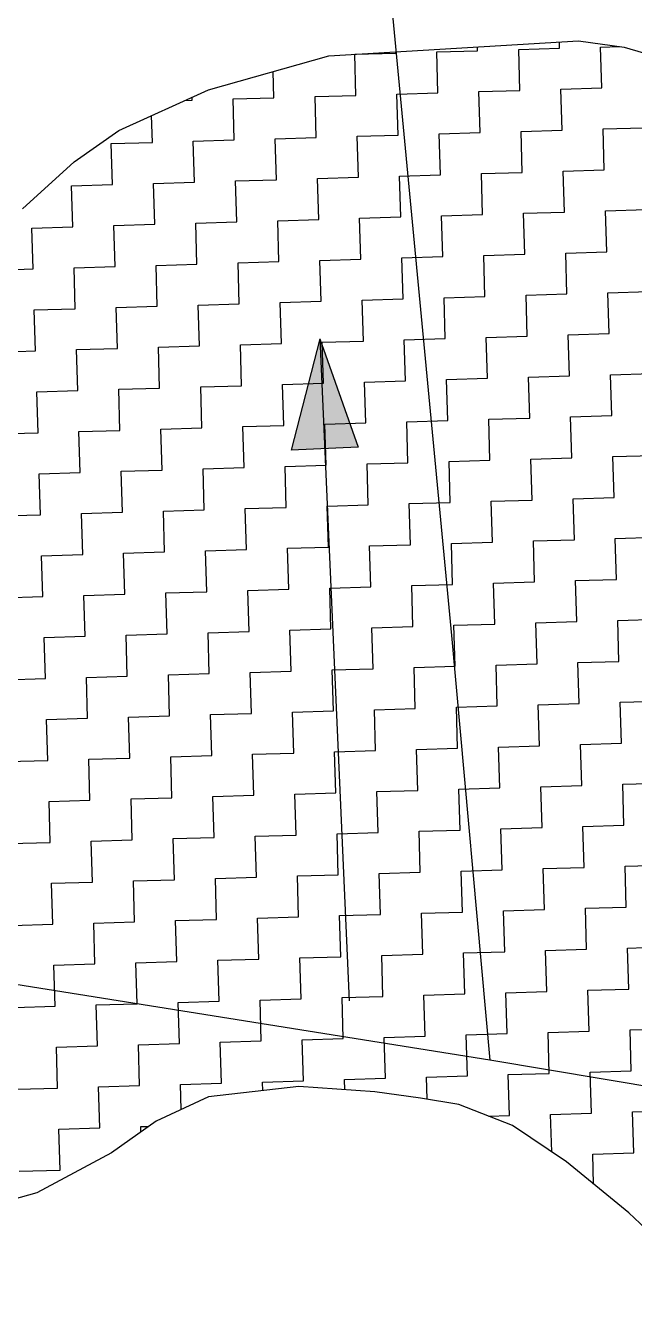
# Model space of a CAD drawing. Header units: metres. Extents: x 289662 to 290738, y 2016260 to 2018343.
# Drawn here: x 290044.1 to 290099.4, y 2016704 to 2016820.6 of the extents above; entities that cross this region are included whole.
import ezdxf

# ---------------------------------------------------------------- set-up
doc = ezdxf.new("R2010")
doc.units = ezdxf.units.M
doc.layers.add('POLY_HATCH', color=12, linetype='Continuous')
doc.layers.add('POLY_PARCEL', color=6, linetype='Continuous')

msp = doc.modelspace()

# ---------------------------------------------------------------- hatches: boundary and pattern name
h = msp.add_hatch(color=256)
h.paths.add_polyline_path([(290071.24, 2016782.12), (290074.3, 2016782.25), (290070.8, 2016792.11)])
h.paths.add_polyline_path([(290070.8, 2016792.11), (290068.19, 2016781.98), (290071.24, 2016782.12)])

# ---------------------------------------------------------------- linework, layer by layer
for points in [[(290070.8, 2016792.11), (290068.19, 2016781.98)], [(290070.8, 2016792.11), (290073.47, 2016731.93)], [(290070.8, 2016792.11), (290074.3, 2016782.25)], [(290074.3, 2016782.25), (290068.19, 2016781.98)]]:
    msp.add_lwpolyline(points)
at = {"layer": 'POLY_HATCH'}
for p, q in [((290071.62, 2016817.82), (290094.3, 2016819.18)), ((290094.3, 2016819.18), (290098.45, 2016818.62)), ((290098.45, 2016818.62), (290104.7, 2016816.74)), ((290060.69, 2016814.74), (290071.62, 2016817.82)), ((290052.54, 2016811.05), (290060.69, 2016814.74)), ((290048.49, 2016808.18), (290052.54, 2016811.05)), ((290043.8, 2016803.91), (290048.49, 2016808.18)), ((290068.91, 2016724.14), (290060.68, 2016723.2)), ((290075.81, 2016723.66), (290068.91, 2016724.14)), ((290079.96, 2016723.09), (290075.81, 2016723.66)), ((290060.68, 2016723.2), (290055.92, 2016721)), ((290083.42, 2016722.51), (290079.96, 2016723.09)), ((290088.3, 2016720.59), (290083.42, 2016722.51)), ((290055.92, 2016721), (290051.88, 2016718.12)), ((290093.22, 2016717.3), (290088.3, 2016720.59)), ((290051.88, 2016718.12), (290045.1, 2016714.48)), ((290098.87, 2016712.65), (290093.22, 2016717.3)), ((290045.1, 2016714.48), (290039.64, 2016712.94)), ((290108.08, 2016703.98), (290098.87, 2016712.65))]:
    msp.add_line(p, q, dxfattribs=at)
at = {"layer": 'POLY_HATCH', "linetype": 'Continuous'}
for p, q in [((290092.59, 2016818.51), (290092.57, 2016819.08)), ((290073.98, 2016817.96), (290077.7, 2016818.07)), ((290074.09, 2016814.23), (290073.98, 2016817.96)), ((290077.7, 2016818.07), (290077.7, 2016818.18)), ((290081.42, 2016818.18), (290085.14, 2016818.29)), ((290081.53, 2016814.46), (290081.42, 2016818.18)), ((290085.14, 2016818.29), (290085.13, 2016818.63)), ((290088.87, 2016818.4), (290092.59, 2016818.51)), ((290088.98, 2016814.68), (290088.87, 2016818.4)), ((290096.31, 2016818.62), (290098.03, 2016818.68)), ((290096.42, 2016814.9), (290096.31, 2016818.62)), ((290066.64, 2016814.01), (290066.57, 2016816.39)), ((290077.81, 2016814.34), (290081.53, 2016814.46)), ((290085.26, 2016814.57), (290088.98, 2016814.68)), ((290085.37, 2016810.84), (290085.26, 2016814.57)), ((290092.7, 2016814.79), (290096.42, 2016814.9)), ((290092.81, 2016811.07), (290092.7, 2016814.79)), ((290058.55, 2016813.77), (290059.2, 2016813.79)), ((290059.2, 2016813.79), (290059.19, 2016814.06)), ((290062.92, 2016813.9), (290066.64, 2016814.01)), ((290063.03, 2016810.18), (290062.92, 2016813.9)), ((290070.37, 2016814.12), (290074.09, 2016814.23)), ((290070.48, 2016810.4), (290070.37, 2016814.12)), ((290077.92, 2016810.62), (290077.81, 2016814.34)), ((290055.59, 2016809.95), (290055.51, 2016812.4)), ((290089.09, 2016810.96), (290092.81, 2016811.07)), ((290089.2, 2016807.23), (290089.09, 2016810.96)), ((290096.54, 2016811.18), (290100.26, 2016811.29)), ((290096.65, 2016807.46), (290096.54, 2016811.18)), ((290051.86, 2016809.84), (290055.59, 2016809.95)), ((290051.97, 2016806.12), (290051.86, 2016809.84)), ((290059.31, 2016810.06), (290063.03, 2016810.18)), ((290059.42, 2016806.34), (290059.31, 2016810.06)), ((290066.75, 2016810.29), (290070.48, 2016810.4)), ((290066.87, 2016806.56), (290066.75, 2016810.29)), ((290074.2, 2016810.51), (290077.92, 2016810.62)), ((290074.31, 2016806.79), (290074.2, 2016810.51)), ((290081.64, 2016810.73), (290085.37, 2016810.84)), ((290081.76, 2016807.01), (290081.64, 2016810.73)), ((290092.92, 2016807.34), (290096.65, 2016807.46)), ((290055.7, 2016806.23), (290059.42, 2016806.34)), ((290063.14, 2016806.45), (290066.87, 2016806.56)), ((290063.25, 2016802.73), (290063.14, 2016806.45)), ((290070.59, 2016806.68), (290074.31, 2016806.79)), ((290070.7, 2016802.95), (290070.59, 2016806.68)), ((290078.03, 2016806.9), (290081.76, 2016807.01)), ((290078.15, 2016803.18), (290078.03, 2016806.9)), ((290085.48, 2016807.12), (290089.2, 2016807.23)), ((290085.59, 2016803.4), (290085.48, 2016807.12)), ((290093.04, 2016803.62), (290092.92, 2016807.34)), ((290048.25, 2016806.01), (290051.97, 2016806.12)), ((290048.36, 2016802.28), (290048.25, 2016806.01)), ((290055.81, 2016802.51), (290055.7, 2016806.23)), ((290066.98, 2016802.84), (290070.7, 2016802.95)), ((290067.09, 2016799.12), (290066.98, 2016802.84)), ((290074.42, 2016803.06), (290078.15, 2016803.18)), ((290074.53, 2016799.34), (290074.42, 2016803.06)), ((290081.87, 2016803.29), (290085.59, 2016803.4)), ((290081.98, 2016799.57), (290081.87, 2016803.29)), ((290089.31, 2016803.51), (290093.04, 2016803.62)), ((290089.42, 2016799.79), (290089.31, 2016803.51)), ((290096.76, 2016803.73), (290100.48, 2016803.85)), ((290096.87, 2016800.01), (290096.76, 2016803.73)), ((290044.64, 2016802.17), (290048.36, 2016802.28)), ((290044.75, 2016798.45), (290044.64, 2016802.17)), ((290052.09, 2016802.4), (290055.81, 2016802.51)), ((290052.2, 2016798.67), (290052.09, 2016802.4)), ((290059.53, 2016802.62), (290063.25, 2016802.73)), ((290059.64, 2016798.9), (290059.53, 2016802.62)), ((290070.81, 2016799.23), (290074.53, 2016799.34)), ((290078.26, 2016799.45), (290081.98, 2016799.57)), ((290078.37, 2016795.73), (290078.26, 2016799.45)), ((290085.7, 2016799.68), (290089.42, 2016799.79)), ((290085.81, 2016795.95), (290085.7, 2016799.68)), ((290093.15, 2016799.9), (290096.87, 2016800.01)), ((290093.26, 2016796.18), (290093.15, 2016799.9)), ((290041.03, 2016798.34), (290044.75, 2016798.45)), ((290048.48, 2016798.56), (290052.2, 2016798.67)), ((290048.59, 2016794.84), (290048.48, 2016798.56)), ((290055.92, 2016798.78), (290059.64, 2016798.9)), ((290056.03, 2016795.06), (290055.92, 2016798.78)), ((290063.37, 2016799.01), (290067.09, 2016799.12)), ((290063.48, 2016795.28), (290063.37, 2016799.01)), ((290070.92, 2016795.51), (290070.81, 2016799.23)), ((290082.09, 2016795.84), (290085.81, 2016795.95)), ((290082.2, 2016792.12), (290082.09, 2016795.84)), ((290089.54, 2016796.07), (290093.26, 2016796.18)), ((290089.65, 2016792.34), (290089.54, 2016796.07)), ((290096.98, 2016796.29), (290100.7, 2016796.4)), ((290097.09, 2016792.57), (290096.98, 2016796.29)), ((290044.86, 2016794.73), (290048.59, 2016794.84)), ((290044.98, 2016791), (290044.86, 2016794.73)), ((290052.31, 2016794.95), (290056.03, 2016795.06)), ((290052.42, 2016791.23), (290052.31, 2016794.95)), ((290059.75, 2016795.17), (290063.48, 2016795.28)), ((290059.87, 2016791.45), (290059.75, 2016795.17)), ((290067.2, 2016795.4), (290070.92, 2016795.51)), ((290067.31, 2016791.67), (290067.2, 2016795.4)), ((290074.65, 2016795.62), (290078.37, 2016795.73)), ((290074.76, 2016791.9), (290074.65, 2016795.62)), ((290085.93, 2016792.23), (290089.65, 2016792.34)), ((290093.37, 2016792.45), (290097.09, 2016792.57)), ((290093.48, 2016788.73), (290093.37, 2016792.45)), ((290048.7, 2016791.12), (290052.42, 2016791.23)), ((290048.81, 2016787.39), (290048.7, 2016791.12)), ((290056.14, 2016791.34), (290059.87, 2016791.45)), ((290056.25, 2016787.62), (290056.14, 2016791.34)), ((290063.59, 2016791.56), (290067.31, 2016791.67)), ((290063.7, 2016787.84), (290063.59, 2016791.56)), ((290071.03, 2016791.79), (290074.76, 2016791.9)), ((290071.15, 2016788.06), (290071.03, 2016791.79)), ((290078.48, 2016792.01), (290082.2, 2016792.12)), ((290078.59, 2016788.29), (290078.48, 2016792.01)), ((290086.04, 2016788.51), (290085.93, 2016792.23)), ((290041.25, 2016790.89), (290044.98, 2016791)), ((290097.2, 2016788.84), (290100.93, 2016788.95)), ((290097.32, 2016785.12), (290097.2, 2016788.84)), ((290052.53, 2016787.51), (290056.25, 2016787.62)), ((290059.98, 2016787.73), (290063.7, 2016787.84)), ((290060.09, 2016784.01), (290059.98, 2016787.73)), ((290067.42, 2016787.95), (290071.15, 2016788.06)), ((290067.53, 2016784.23), (290067.42, 2016787.95)), ((290074.87, 2016788.17), (290078.59, 2016788.29)), ((290074.98, 2016784.45), (290074.87, 2016788.17)), ((290082.31, 2016788.4), (290086.04, 2016788.51)), ((290082.43, 2016784.67), (290082.31, 2016788.4)), ((290089.76, 2016788.62), (290093.48, 2016788.73)), ((290089.87, 2016784.9), (290089.76, 2016788.62)), ((290045.09, 2016787.28), (290048.81, 2016787.39)), ((290045.2, 2016783.56), (290045.09, 2016787.28)), ((290052.64, 2016783.78), (290052.53, 2016787.51)), ((290063.81, 2016784.12), (290067.53, 2016784.23)), ((290063.92, 2016780.39), (290063.81, 2016784.12)), ((290071.26, 2016784.34), (290074.98, 2016784.45)), ((290071.37, 2016780.62), (290071.26, 2016784.34)), ((290078.7, 2016784.56), (290082.43, 2016784.67)), ((290078.81, 2016780.84), (290078.7, 2016784.56)), ((290086.15, 2016784.79), (290089.87, 2016784.9)), ((290086.26, 2016781.06), (290086.15, 2016784.79)), ((290093.59, 2016785.01), (290097.32, 2016785.12)), ((290093.7, 2016781.29), (290093.59, 2016785.01)), ((290041.48, 2016783.45), (290045.2, 2016783.56)), ((290048.92, 2016783.67), (290052.64, 2016783.78)), ((290049.03, 2016779.95), (290048.92, 2016783.67)), ((290056.37, 2016783.89), (290060.09, 2016784.01)), ((290056.48, 2016780.17), (290056.37, 2016783.89)), ((290067.65, 2016780.51), (290071.37, 2016780.62)), ((290075.09, 2016780.73), (290078.81, 2016780.84)), ((290075.2, 2016777.01), (290075.09, 2016780.73)), ((290082.54, 2016780.95), (290086.26, 2016781.06)), ((290082.65, 2016777.23), (290082.54, 2016780.95)), ((290089.98, 2016781.17), (290093.7, 2016781.29)), ((290090.09, 2016777.45), (290089.98, 2016781.17)), ((290097.43, 2016781.4), (290101.15, 2016781.51)), ((290097.54, 2016777.67), (290097.43, 2016781.4)), ((290045.31, 2016779.84), (290049.03, 2016779.95)), ((290045.42, 2016776.11), (290045.31, 2016779.84)), ((290052.76, 2016780.06), (290056.48, 2016780.17)), ((290052.87, 2016776.34), (290052.76, 2016780.06)), ((290060.2, 2016780.28), (290063.92, 2016780.39)), ((290060.31, 2016776.56), (290060.2, 2016780.28)), ((290067.76, 2016776.78), (290067.65, 2016780.51)), ((290078.93, 2016777.12), (290082.65, 2016777.23)), ((290079.04, 2016773.39), (290078.93, 2016777.12)), ((290086.37, 2016777.34), (290090.09, 2016777.45)), ((290086.48, 2016773.62), (290086.37, 2016777.34)), ((290093.82, 2016777.56), (290097.54, 2016777.67)), ((290093.93, 2016773.84), (290093.82, 2016777.56)), ((290041.7, 2016776), (290045.42, 2016776.11)), ((290049.14, 2016776.23), (290052.87, 2016776.34)), ((290049.26, 2016772.5), (290049.14, 2016776.23)), ((290056.59, 2016776.45), (290060.31, 2016776.56)), ((290056.7, 2016772.73), (290056.59, 2016776.45)), ((290064.03, 2016776.67), (290067.76, 2016776.78)), ((290064.15, 2016772.95), (290064.03, 2016776.67)), ((290071.48, 2016776.89), (290075.2, 2016777.01)), ((290071.59, 2016773.17), (290071.48, 2016776.89)), ((290082.76, 2016773.51), (290086.48, 2016773.62)), ((290090.21, 2016773.73), (290093.93, 2016773.84)), ((290090.32, 2016770.01), (290090.21, 2016773.73)), ((290097.65, 2016773.95), (290101.37, 2016774.06)), ((290097.76, 2016770.23), (290097.65, 2016773.95)), ((290045.53, 2016772.39), (290049.26, 2016772.5)), ((290052.98, 2016772.61), (290056.7, 2016772.73)), ((290053.09, 2016768.89), (290052.98, 2016772.61)), ((290060.42, 2016772.84), (290064.15, 2016772.95)), ((290060.54, 2016769.11), (290060.42, 2016772.84)), ((290067.87, 2016773.06), (290071.59, 2016773.17)), ((290067.98, 2016769.34), (290067.87, 2016773.06)), ((290075.31, 2016773.28), (290079.04, 2016773.39)), ((290075.43, 2016769.56), (290075.31, 2016773.28)), ((290082.87, 2016769.78), (290082.76, 2016773.51)), ((290045.64, 2016768.67), (290045.53, 2016772.39)), ((290094.04, 2016770.12), (290097.76, 2016770.23)), ((290094.15, 2016766.4), (290094.04, 2016770.12)), ((290056.81, 2016769), (290060.54, 2016769.11)), ((290056.92, 2016765.28), (290056.81, 2016769)), ((290064.26, 2016769.23), (290067.98, 2016769.34)), ((290064.37, 2016765.5), (290064.26, 2016769.23)), ((290071.7, 2016769.45), (290075.43, 2016769.56)), ((290071.81, 2016765.73), (290071.7, 2016769.45)), ((290079.15, 2016769.67), (290082.87, 2016769.78)), ((290079.26, 2016765.95), (290079.15, 2016769.67)), ((290086.59, 2016769.9), (290090.32, 2016770.01)), ((290086.71, 2016766.17), (290086.59, 2016769.9)), ((290041.92, 2016768.56), (290045.64, 2016768.67)), ((290049.37, 2016768.78), (290053.09, 2016768.89)), ((290049.48, 2016765.06), (290049.37, 2016768.78)), ((290097.87, 2016766.51), (290101.6, 2016766.62)), ((290060.65, 2016765.39), (290064.37, 2016765.5)), ((290068.09, 2016765.61), (290071.81, 2016765.73)), ((290068.2, 2016761.89), (290068.09, 2016765.61)), ((290075.54, 2016765.84), (290079.26, 2016765.95)), ((290075.65, 2016762.12), (290075.54, 2016765.84)), ((290082.98, 2016766.06), (290086.71, 2016766.17)), ((290083.09, 2016762.34), (290082.98, 2016766.06)), ((290090.43, 2016766.28), (290094.15, 2016766.4)), ((290090.54, 2016762.56), (290090.43, 2016766.28)), ((290097.98, 2016762.78), (290097.87, 2016766.51)), ((290045.76, 2016764.95), (290049.48, 2016765.06)), ((290045.87, 2016761.22), (290045.76, 2016764.95)), ((290053.2, 2016765.17), (290056.92, 2016765.28)), ((290053.31, 2016761.45), (290053.2, 2016765.17)), ((290060.76, 2016761.67), (290060.65, 2016765.39)), ((290071.93, 2016762), (290075.65, 2016762.12)), ((290072.04, 2016758.28), (290071.93, 2016762)), ((290079.37, 2016762.23), (290083.09, 2016762.34)), ((290079.48, 2016758.5), (290079.37, 2016762.23)), ((290086.82, 2016762.45), (290090.54, 2016762.56)), ((290086.93, 2016758.73), (290086.82, 2016762.45)), ((290094.26, 2016762.67), (290097.98, 2016762.78)), ((290094.37, 2016758.95), (290094.26, 2016762.67)), ((290042.14, 2016761.11), (290045.87, 2016761.22)), ((290049.59, 2016761.33), (290053.31, 2016761.45)), ((290049.7, 2016757.61), (290049.59, 2016761.33)), ((290057.04, 2016761.56), (290060.76, 2016761.67)), ((290057.15, 2016757.84), (290057.04, 2016761.56)), ((290064.48, 2016761.78), (290068.2, 2016761.89)), ((290064.59, 2016758.06), (290064.48, 2016761.78)), ((290075.76, 2016758.39), (290079.48, 2016758.5)), ((290083.21, 2016758.62), (290086.93, 2016758.73)), ((290083.32, 2016754.89), (290083.21, 2016758.62)), ((290090.65, 2016758.84), (290094.37, 2016758.95)), ((290090.76, 2016755.12), (290090.65, 2016758.84)), ((290098.1, 2016759.06), (290101.82, 2016759.17)), ((290098.21, 2016755.34), (290098.1, 2016759.06)), ((290045.98, 2016757.5), (290049.7, 2016757.61)), ((290046.09, 2016753.78), (290045.98, 2016757.5)), ((290053.42, 2016757.72), (290057.15, 2016757.84)), ((290053.54, 2016754), (290053.42, 2016757.72)), ((290060.87, 2016757.95), (290064.59, 2016758.06)), ((290060.98, 2016754.22), (290060.87, 2016757.95)), ((290068.31, 2016758.17), (290072.04, 2016758.28)), ((290068.43, 2016754.45), (290068.31, 2016758.17)), ((290075.87, 2016754.67), (290075.76, 2016758.39)), ((290087.04, 2016755), (290090.76, 2016755.12)), ((290087.15, 2016751.28), (290087.04, 2016755)), ((290094.49, 2016755.23), (290098.21, 2016755.34)), ((290094.6, 2016751.5), (290094.49, 2016755.23)), ((290042.37, 2016753.67), (290046.09, 2016753.78)), ((290049.81, 2016753.89), (290053.54, 2016754)), ((290049.92, 2016750.17), (290049.81, 2016753.89)), ((290057.26, 2016754.11), (290060.98, 2016754.22)), ((290057.37, 2016750.39), (290057.26, 2016754.11)), ((290064.7, 2016754.34), (290068.43, 2016754.45)), ((290064.82, 2016750.61), (290064.7, 2016754.34)), ((290072.15, 2016754.56), (290075.87, 2016754.67)), ((290072.26, 2016750.84), (290072.15, 2016754.56)), ((290079.59, 2016754.78), (290083.32, 2016754.89)), ((290079.71, 2016751.06), (290079.59, 2016754.78)), ((290090.87, 2016751.39), (290094.6, 2016751.5)), ((290098.32, 2016751.62), (290102.04, 2016751.73)), ((290098.43, 2016747.89), (290098.32, 2016751.62)), ((290053.65, 2016750.28), (290057.37, 2016750.39)), ((290053.76, 2016746.56), (290053.65, 2016750.28)), ((290061.09, 2016750.5), (290064.82, 2016750.61)), ((290061.2, 2016746.78), (290061.09, 2016750.5)), ((290068.54, 2016750.72), (290072.26, 2016750.84)), ((290068.65, 2016747), (290068.54, 2016750.72)), ((290075.98, 2016750.95), (290079.71, 2016751.06)), ((290076.09, 2016747.22), (290075.98, 2016750.95)), ((290083.43, 2016751.17), (290087.15, 2016751.28)), ((290083.54, 2016747.45), (290083.43, 2016751.17)), ((290090.99, 2016747.67), (290090.87, 2016751.39)), ((290046.2, 2016750.06), (290049.92, 2016750.17)), ((290046.31, 2016746.33), (290046.2, 2016750.06)), ((290057.48, 2016746.67), (290061.2, 2016746.78)), ((290064.93, 2016746.89), (290068.65, 2016747)), ((290065.04, 2016743.17), (290064.93, 2016746.89)), ((290072.37, 2016747.11), (290076.09, 2016747.22)), ((290072.48, 2016743.39), (290072.37, 2016747.11)), ((290079.82, 2016747.34), (290083.54, 2016747.45)), ((290079.93, 2016743.61), (290079.82, 2016747.34)), ((290087.26, 2016747.56), (290090.99, 2016747.67)), ((290087.37, 2016743.84), (290087.26, 2016747.56)), ((290094.71, 2016747.78), (290098.43, 2016747.89)), ((290094.82, 2016744.06), (290094.71, 2016747.78)), ((290042.59, 2016746.22), (290046.31, 2016746.33)), ((290050.04, 2016746.44), (290053.76, 2016746.56)), ((290050.15, 2016742.72), (290050.04, 2016746.44)), ((290057.59, 2016742.94), (290057.48, 2016746.67)), ((290068.76, 2016743.28), (290072.48, 2016743.39)), ((290076.21, 2016743.5), (290079.93, 2016743.61)), ((290076.32, 2016739.78), (290076.21, 2016743.5)), ((290083.65, 2016743.72), (290087.37, 2016743.84)), ((290083.76, 2016740), (290083.65, 2016743.72)), ((290091.1, 2016743.95), (290094.82, 2016744.06)), ((290091.21, 2016740.23), (290091.1, 2016743.95)), ((290098.54, 2016744.17), (290102.26, 2016744.28)), ((290098.65, 2016740.45), (290098.54, 2016744.17)), ((290046.42, 2016742.61), (290050.15, 2016742.72)), ((290046.54, 2016738.89), (290046.42, 2016742.61)), ((290053.87, 2016742.83), (290057.59, 2016742.94)), ((290053.98, 2016739.11), (290053.87, 2016742.83)), ((290061.32, 2016743.06), (290065.04, 2016743.17)), ((290061.43, 2016739.33), (290061.32, 2016743.06)), ((290068.87, 2016739.56), (290068.76, 2016743.28)), ((290080.04, 2016739.89), (290083.76, 2016740)), ((290080.15, 2016736.17), (290080.04, 2016739.89)), ((290087.49, 2016740.11), (290091.21, 2016740.23)), ((290087.6, 2016736.39), (290087.49, 2016740.11)), ((290094.93, 2016740.34), (290098.65, 2016740.45)), ((290095.04, 2016736.61), (290094.93, 2016740.34)), ((290042.81, 2016738.78), (290046.54, 2016738.89)), ((290050.26, 2016739), (290053.98, 2016739.11)), ((290050.37, 2016735.28), (290050.26, 2016739)), ((290057.7, 2016739.22), (290061.43, 2016739.33)), ((290057.82, 2016735.5), (290057.7, 2016739.22)), ((290065.15, 2016739.44), (290068.87, 2016739.56)), ((290065.26, 2016735.72), (290065.15, 2016739.44)), ((290072.59, 2016739.67), (290076.32, 2016739.78)), ((290072.71, 2016735.94), (290072.59, 2016739.67)), ((290083.87, 2016736.28), (290087.6, 2016736.39)), ((290091.32, 2016736.5), (290095.04, 2016736.61)), ((290091.43, 2016732.78), (290091.32, 2016736.5)), ((290098.77, 2016736.73), (290102.49, 2016736.84)), ((290098.88, 2016733), (290098.77, 2016736.73)), ((290046.65, 2016735.16), (290050.37, 2016735.28)), ((290046.76, 2016731.44), (290046.65, 2016735.16)), ((290054.09, 2016735.39), (290057.82, 2016735.5)), ((290054.2, 2016731.66), (290054.09, 2016735.39)), ((290061.54, 2016735.61), (290065.26, 2016735.72)), ((290061.65, 2016731.89), (290061.54, 2016735.61)), ((290068.98, 2016735.83), (290072.71, 2016735.94)), ((290069.1, 2016732.11), (290068.98, 2016735.83)), ((290076.43, 2016736.06), (290080.15, 2016736.17)), ((290076.54, 2016732.33), (290076.43, 2016736.06)), ((290083.99, 2016732.56), (290083.87, 2016736.28)), ((290095.15, 2016732.89), (290098.88, 2016733)), ((290095.27, 2016729.17), (290095.15, 2016732.89)), ((290050.48, 2016731.55), (290054.2, 2016731.66)), ((290057.93, 2016731.78), (290061.65, 2016731.89)), ((290058.04, 2016728.05), (290057.93, 2016731.78)), ((290065.37, 2016732), (290069.1, 2016732.11)), ((290065.48, 2016728.28), (290065.37, 2016732)), ((290072.82, 2016732.22), (290076.54, 2016732.33)), ((290072.93, 2016728.5), (290072.82, 2016732.22)), ((290080.26, 2016732.45), (290083.99, 2016732.56)), ((290080.37, 2016728.72), (290080.26, 2016732.45)), ((290087.71, 2016732.67), (290091.43, 2016732.78)), ((290087.82, 2016728.95), (290087.71, 2016732.67)), ((290043.04, 2016731.33), (290046.76, 2016731.44)), ((290050.59, 2016727.83), (290050.48, 2016731.55)), ((290098.99, 2016729.28), (290102.71, 2016729.39)), ((290061.76, 2016728.17), (290065.48, 2016728.28)), ((290061.87, 2016724.44), (290061.76, 2016728.17)), ((290069.21, 2016728.39), (290072.93, 2016728.5)), ((290069.32, 2016724.67), (290069.21, 2016728.39)), ((290076.65, 2016728.61), (290080.37, 2016728.72)), ((290076.76, 2016724.89), (290076.65, 2016728.61)), ((290084.1, 2016728.83), (290087.82, 2016728.95)), ((290084.21, 2016725.11), (290084.1, 2016728.83)), ((290091.54, 2016729.06), (290095.27, 2016729.17)), ((290091.65, 2016725.33), (290091.54, 2016729.06)), ((290099.1, 2016725.56), (290098.99, 2016729.28)), ((290046.87, 2016727.72), (290050.59, 2016727.83)), ((290046.98, 2016724), (290046.87, 2016727.72)), ((290054.32, 2016727.94), (290058.04, 2016728.05)), ((290054.43, 2016724.22), (290054.32, 2016727.94)), ((290065.6, 2016724.55), (290069.32, 2016724.67)), ((290073.04, 2016724.78), (290076.76, 2016724.89)), ((290073.07, 2016723.85), (290073.04, 2016724.78)), ((290080.49, 2016725), (290084.21, 2016725.11)), ((290080.55, 2016722.99), (290080.49, 2016725)), ((290087.93, 2016725.22), (290091.65, 2016725.33)), ((290088.04, 2016721.5), (290087.93, 2016725.22)), ((290095.38, 2016725.45), (290099.1, 2016725.56)), ((290095.49, 2016721.72), (290095.38, 2016725.45)), ((290043.26, 2016723.89), (290046.98, 2016724)), ((290050.7, 2016724.11), (290054.43, 2016724.22)), ((290050.82, 2016720.39), (290050.7, 2016724.11)), ((290058.15, 2016724.33), (290061.87, 2016724.44)), ((290058.22, 2016722.06), (290058.15, 2016724.33)), ((290065.62, 2016723.76), (290065.6, 2016724.55)), ((290086.13, 2016721.44), (290088.04, 2016721.5)), ((290091.77, 2016721.61), (290095.49, 2016721.72)), ((290091.87, 2016718.2), (290091.77, 2016721.61)), ((290099.21, 2016721.83), (290102.93, 2016721.95)), ((290099.32, 2016718.11), (290099.21, 2016721.83)), ((290047.09, 2016720.27), (290050.82, 2016720.39)), ((290047.21, 2016716.55), (290047.09, 2016720.27)), ((290054.54, 2016720.5), (290055.25, 2016720.52)), ((290054.55, 2016720.02), (290054.54, 2016720.5)), ((290095.6, 2016718), (290099.32, 2016718.11)), ((290095.68, 2016715.27), (290095.6, 2016718)), ((290043.48, 2016716.44), (290047.21, 2016716.55))]:
    msp.add_line(p, q, dxfattribs=at)
at = {"layer": 'POLY_PARCEL'}
for p, q in [((290076.19, 2016834.17), (290082.78, 2016765.14)), ((290082.78, 2016765.14), (290086.24, 2016726.55)), ((290086.24, 2016726.55), (290042.44, 2016733.52)), ((290169.92, 2016712.36), (290086.24, 2016726.55))]:
    msp.add_line(p, q, dxfattribs=at)

doc.saveas('drawing.dxf')
